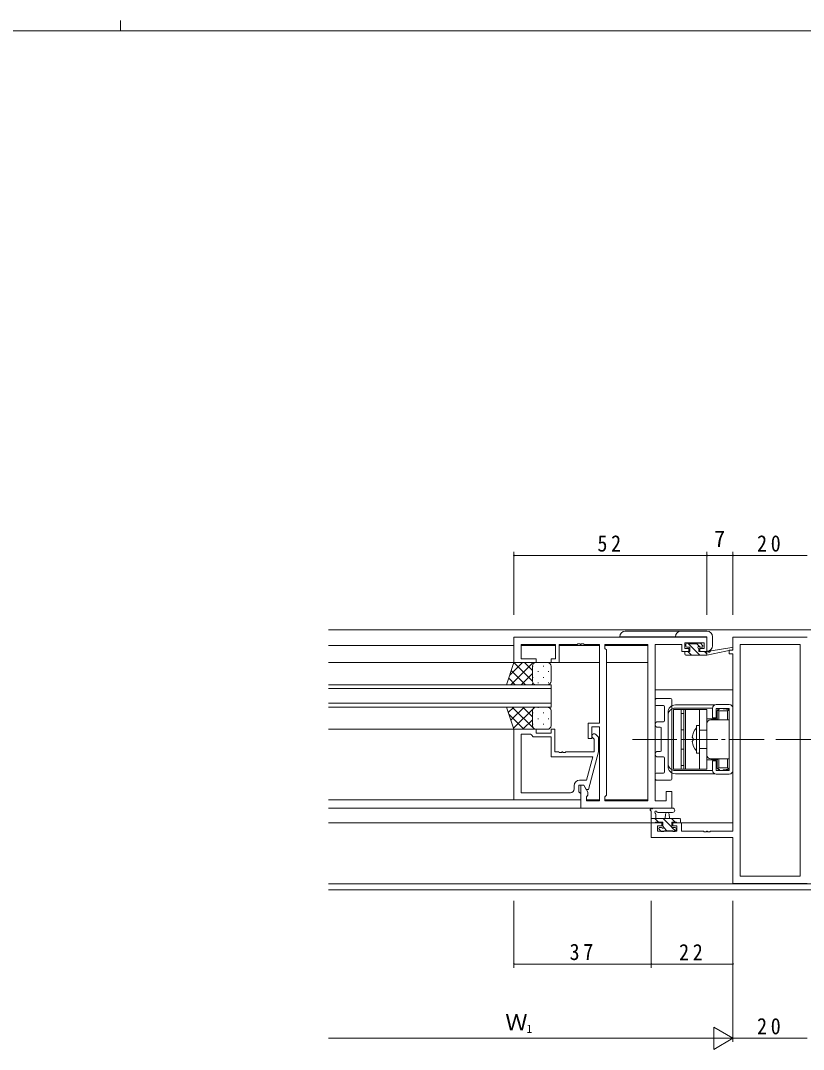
# Model space of a CAD drawing. Units: millimetres on the paper. Extents: x -397 to 397, y -282 to 282.
# Drawn here: x -35.8 to 175.1, y 5 to 282.1 of the extents above; entities that cross this region are included whole.
import ezdxf
from ezdxf.enums import TextEntityAlignment as Align

# ---------------------------------------------------------------- set-up
doc = ezdxf.new("R2010")
doc.units = ezdxf.units.MM
doc.linetypes.add('USER2', pattern=[13, 10, -1, 1, -1])
doc.linetypes.add('USER4', pattern=[4, 3, -1])
for name, color, linetype, lineweight in [('0-1_YKK_ZWAK', 7, 'Continuous', 18), ('0-3_YKK_11', 7, 'Continuous', 18), ('0-4_YKK_12', 2, 'Continuous', 18), ('0-6_YKK_13', 4, 'Continuous', 18), ('0-7_YKK_D', 6, 'Continuous', 18)]:
    doc.layers.add(name, color=color, linetype=linetype, lineweight=lineweight)
doc.styles.add('ＭＳ ゴシック', font='')
doc.styles.get('ＭＳ ゴシック').set_extended_font_data('MS Gothic')

msp = doc.modelspace()

# ---------------------------------------------------------------- linework, layer by layer
at = {"layer": '0-1_YKK_ZWAK'}
for p, q in [((-8.894, 282.1), (-8.894, 279.3)), ((376.092, 279.3), (-393.908, 279.3))]:
    msp.add_line(p, q, dxfattribs=at)
at = {"layer": '0-3_YKK_11'}
for p, q in [((97.12, 116.045), (97.12, 109.245)), ((149.12, 116.045), (97.12, 116.045)), ((99.05, 114.115), (108.32, 114.115)), ((99.05, 110.245), (99.05, 114.115)), ((108.32, 114.115), (108.32, 110.245)), ((109.32, 114.115), (114.162, 114.115)), ((109.32, 109.245), (109.32, 114.115)), ((114.162, 114.115), (114.345, 114.235)), ((114.345, 114.235), (114.895, 114.235)), ((114.895, 114.235), (115.078, 114.115)), ((115.078, 114.115), (115.162, 114.115)), ((115.162, 114.115), (115.345, 114.235)), ((115.345, 114.235), (115.895, 114.235)), ((115.895, 114.235), (116.078, 114.115)), ((116.078, 114.115), (120.12, 114.115)), ((120.12, 114.115), (120.12, 92.945)), ((121.62, 114.115), (121.62, 113.045)), ((133.19, 114.115), (121.62, 114.115)), ((133.19, 71.975), (133.19, 114.115)), ((133.19, 71.975), (133.19, 114.115)), ((135.12, 114.115), (142.32, 114.115)), ((135.12, 71.975), (135.12, 114.115)), ((142.32, 114.115), (142.32, 113.315)), ((143.12, 114.545), (148.32, 114.545)), ((143.12, 113.045), (143.12, 114.545)), ((148.32, 114.545), (148.32, 113.045)), ((149.12, 112.245), (149.12, 116.045)), ((156.12, 116.045), (176.12, 116.045)), ((156.12, 112.545), (156.12, 116.045)), ((158.05, 114.115), (158.05, 51.675)), ((174.19, 114.115), (158.05, 114.115)), ((174.19, 51.675), (174.19, 114.115)), ((174.19, 51.675), (174.19, 114.115)), ((121.62, 113.045), (122.05, 112.615)), ((122.05, 112.615), (122.05, 73.475)), ((142.32, 113.315), (142.32, 112.245)), ((142.32, 112.245), (144.22, 112.245)), ((144.22, 113.045), (143.12, 113.045)), ((144.22, 112.245), (144.22, 113.045)), ((147.22, 113.045), (147.22, 112.245)), ((148.32, 113.045), (147.22, 113.045)), ((147.22, 112.245), (149.12, 112.245)), ((155.12, 112.545), (156.12, 112.545)), ((155.12, 111.545), (155.12, 112.545)), ((156.12, 111.545), (155.12, 111.545)), ((156.12, 63.775), (156.12, 111.545)), ((97.12, 109.245), (103.12, 109.245)), ((103.12, 110.245), (99.05, 110.245)), ((103.12, 109.245), (103.12, 110.245)), ((107.12, 110.245), (107.12, 109.245)), ((108.32, 110.245), (107.12, 110.245)), ((107.12, 109.245), (109.32, 109.245)), ((117.12, 92.945), (117.12, 88.745)), ((120.12, 92.945), (117.12, 92.945)), ((118.12, 91.945), (120.12, 91.945)), ((118.12, 88.745), (118.12, 91.945)), ((120.12, 91.945), (120.12, 71.975)), ((97.12, 91.245), (103.12, 91.245)), ((97.12, 72.245), (97.12, 91.245)), ((99.05, 89.945), (99.05, 74.175)), ((101.62, 89.945), (99.05, 89.945)), ((99.05, 89.945), (99.05, 74.175)), ((101.82, 89.745), (101.62, 89.945)), ((102.32, 89.245), (101.82, 89.745)), ((107.12, 89.245), (102.32, 89.245)), ((103.12, 91.245), (103.12, 90.245)), ((103.12, 90.245), (107.12, 90.245)), ((107.12, 91.245), (108.12, 91.245)), ((107.12, 90.245), (107.12, 91.245)), ((107.12, 83.845), (107.12, 89.245)), ((108.12, 91.245), (108.12, 85.145)), ((117.12, 88.745), (118.12, 88.745)), ((118.72, 88.597), (118.296, 89.021)), ((119.144, 89.87), (119.92, 89.094)), ((119.92, 89.094), (119.92, 85.149)), ((118.72, 85.145), (118.72, 88.597)), ((118.328, 83.845), (107.12, 83.845)), ((108.12, 85.145), (109.162, 85.145)), ((109.162, 85.145), (109.345, 85.025)), ((109.345, 85.025), (109.895, 85.025)), ((109.895, 85.025), (110.078, 85.145)), ((110.078, 85.145), (110.162, 85.145)), ((110.162, 85.145), (110.345, 85.025)), ((110.345, 85.025), (110.895, 85.025)), ((110.895, 85.025), (111.078, 85.145)), ((111.078, 85.145), (118.72, 85.145)), ((116.64, 77.545), (118.328, 83.845)), ((119.92, 85.149), (117.213, 75.045)), ((113.32, 75.175), (113.32, 76.045)), ((114.62, 76.245), (114.62, 74.445)), ((115.92, 76.245), (114.62, 76.245)), ((114.82, 77.545), (116.64, 77.545)), ((115.12, 76.245), (115.12, 70.045)), ((115.92, 76.245), (115.12, 76.245)), ((117.05, 74.288), (115.92, 76.245)), ((116.613, 75.045), (115.92, 76.245)), ((117.213, 75.045), (116.613, 75.045)), ((115.12, 72.245), (97.12, 72.245)), ((99.05, 74.175), (112.32, 74.175)), ((114.62, 74.445), (114.82, 74.245)), ((114.82, 74.245), (115.12, 73.945)), ((115.12, 73.945), (115.12, 72.245)), ((116.62, 73.045), (117.05, 73.475)), ((116.62, 71.975), (116.62, 73.045)), ((117.05, 73.475), (117.05, 74.288)), ((122.05, 73.475), (121.62, 73.045)), ((121.62, 73.045), (121.62, 71.975)), ((138.12, 74.545), (138.12, 71.975)), ((139.62, 74.545), (138.12, 74.545)), ((139.62, 70.045), (139.62, 74.545)), ((115.12, 70.045), (139.62, 70.045)), ((120.12, 71.975), (116.62, 71.975)), ((121.62, 71.975), (133.19, 71.975)), ((138.12, 71.975), (135.12, 71.975)), ((134.12, 66.045), (136.92, 66.045)), ((134.12, 62.145), (134.12, 66.045)), ((135.75, 65.245), (135.75, 63.775)), ((136.92, 65.245), (135.75, 65.245)), ((135.75, 63.775), (141.02, 63.775)), ((136.92, 66.045), (136.92, 65.245)), ((139.92, 66.045), (142.22, 66.045)), ((139.92, 65.245), (139.92, 66.045)), ((141.02, 65.245), (139.92, 65.245)), ((141.02, 63.775), (141.02, 65.245)), ((142.22, 66.045), (142.22, 63.775)), ((142.22, 63.775), (148.162, 63.775)), ((148.162, 63.775), (148.345, 63.655)), ((148.895, 63.655), (149.078, 63.775)), ((149.078, 63.775), (149.162, 63.775)), ((149.162, 63.775), (149.345, 63.655)), ((149.895, 63.655), (150.078, 63.775)), ((150.078, 63.775), (156.12, 63.775)), ((156.12, 62.145), (134.12, 62.145)), ((148.345, 63.655), (148.895, 63.655)), ((149.345, 63.655), (149.895, 63.655)), ((156.12, 49.745), (156.12, 62.145)), ((158.05, 51.675), (174.19, 51.675)), ((176.12, 49.745), (156.12, 49.745))]:
    msp.add_line(p, q, dxfattribs=at)
for centre, radius, start, end in [((118.72, 89.445), 0.6, 44.99999, 225.00001), ((112.32, 75.175), 1, 270.00001, 359.99999), ((114.82, 76.045), 1.5, 90.00001, 179.99999)]:
    msp.add_arc(centre, radius, start, end, dxfattribs=at)
at = {"layer": '0-4_YKK_12'}
for p, q in [((47.12, 118.045), (285.12, 118.045)), ((47.12, 113.845), (97.12, 113.845)), ((108.318, 113.845), (99.051, 113.845)), ((120.118, 113.845), (109.321, 113.845)), ((133.19, 113.845), (121.621, 113.845)), ((120.12, 109.245), (47.12, 109.245)), ((133.19, 109.245), (122.05, 109.245)), ((47.12, 103.245), (107.12, 103.245)), ((107.12, 103.245), (107.12, 97.245)), ((107.12, 102.245), (47.12, 102.245)), ((156.12, 101.845), (135.12, 101.845)), ((47.12, 98.245), (107.12, 98.245)), ((107.12, 97.245), (47.12, 97.245)), ((47.12, 91.245), (97.62, 91.245)), ((47.12, 72.245), (115.12, 72.245)), ((120.118, 72.245), (116.621, 72.245)), ((133.19, 72.245), (121.621, 72.245)), ((47.12, 70.045), (115.42, 70.045)), ((47.12, 66.045), (137.22, 66.045)), ((156.12, 66.045), (139.62, 66.045)), ((285.12, 49.675), (47.12, 49.675)), ((285.12, 48.045), (47.12, 48.045))]:
    msp.add_line(p, q, dxfattribs=at)
at = {"layer": '0-6_YKK_13'}
for p, q in [((127.122, 117.665), (149.122, 117.665)), ((149.122, 116.165), (125.622, 116.165)), ((143.42, 113.645), (143.42, 114.145)), ((143.72, 114.445), (144.22, 114.445)), ((143.97, 114.445), (147.17, 111.245)), ((144.42, 114.245), (146.42, 114.245)), ((146.415, 114.245), (147.305, 113.355)), ((146.62, 114.445), (147.22, 114.445)), ((147.432, 114.357), (147.932, 113.857)), ((149.122, 112.265), (149.122, 116.165)), ((150.622, 116.165), (150.622, 113.765)), ((143.12, 111.545), (143.12, 111.945)), ((143.42, 112.245), (144.52, 112.245)), ((143.42, 111.245), (149.118, 111.245)), ((143.925, 112.245), (144.925, 111.245)), ((147.72, 113.345), (147.381, 113.345)), ((148.415, 112.245), (149.118, 111.542)), ((149.118, 111.245), (155.879, 112.652)), ((149.118, 112.245), (149.205, 112.259)), ((149.118, 111.245), (149.118, 112.245)), ((150.232, 112.419), (155.774, 113.242)), ((95.12, 103.245), (97.12, 109.245)), ((99.423, 109.245), (95.968, 105.79)), ((102.252, 109.245), (96.252, 103.245)), ((102.12, 104.225), (97.115, 109.23)), ((97.12, 109.245), (103.12, 109.245)), ((102.12, 107.054), (99.928, 109.245)), ((102.12, 108.245), (102.12, 104.245)), ((102.12, 108.245), (102.12, 104.245)), ((102.21, 108.325), (102.21, 108.125)), ((102.807, 109.195), (102.756, 109.245)), ((106.12, 109.245), (103.12, 109.245)), ((105.04, 108.325), (105.04, 108.125)), ((107.12, 104.245), (107.12, 108.245)), ((100.271, 103.245), (96.408, 107.109)), ((102.12, 106.285), (99.08, 103.245)), ((102.21, 105.295), (102.21, 105.095)), ((103.625, 106.91), (103.625, 106.71)), ((105.04, 105.295), (105.04, 105.095)), ((106.455, 106.91), (106.455, 106.71)), ((103.12, 103.245), (95.12, 103.245)), ((97.443, 103.245), (95.701, 104.988)), ((102.315, 103.652), (101.908, 103.245)), ((103.1, 103.245), (103.099, 103.246)), ((103.12, 103.245), (106.12, 103.245)), ((103.625, 103.88), (103.625, 103.68)), ((106.455, 103.88), (106.455, 103.68)), ((95.12, 97.245), (97.12, 91.245)), ((103.12, 97.245), (95.12, 97.245)), ((97.043, 97.245), (95.601, 95.803)), ((99.871, 97.245), (96.308, 93.682)), ((102.652, 91.245), (96.652, 97.245)), ((102.7, 97.245), (97.015, 91.56)), ((102.12, 94.605), (99.48, 97.245)), ((102.513, 97.04), (102.308, 97.245)), ((103.12, 97.245), (106.12, 97.245)), ((103.625, 97.01), (103.625, 97.21)), ((106.455, 97.01), (106.455, 97.188)), ((135.12, 98.115), (135.12, 99.045)), ((135.62, 99.545), (139.32, 99.545)), ((137.39, 97.615), (135.62, 97.615)), ((137.69, 93.595), (137.69, 97.315)), ((139.62, 99.245), (139.62, 77.845)), ((140.62, 97.795), (151.184, 97.795)), ((155.12, 97.895), (151.62, 97.895)), ((99.823, 91.245), (95.768, 95.3)), ((102.12, 92.245), (102.12, 96.245)), ((102.12, 92.245), (102.12, 96.245)), ((102.21, 95.595), (102.21, 95.795)), ((105.04, 95.595), (105.04, 95.795)), ((107.12, 96.245), (107.12, 92.245)), ((138.62, 95.795), (138.62, 81.295)), ((140.12, 96.545), (140.12, 80.545)), ((143.32, 96.545), (140.12, 96.545)), ((140.62, 96.945), (150.631, 96.945)), ((142.12, 80.545), (142.12, 96.545)), ((142.92, 95.545), (142.12, 95.545)), ((142.12, 95.545), (142.12, 81.545)), ((142.92, 96.545), (142.92, 80.545)), ((149.12, 96.545), (142.92, 96.545)), ((142.92, 81.545), (142.92, 95.545)), ((143.32, 80.545), (143.32, 96.545)), ((147.12, 80.545), (147.12, 96.545)), ((149.12, 80.545), (149.12, 96.545)), ((150.62, 94.295), (150.62, 96.895)), ((150.62, 94.295), (151.62, 94.295)), ((151.62, 96.895), (151.62, 94.295)), ((151.62, 96.895), (155.12, 96.895)), ((151.82, 94.045), (151.82, 95.995)), ((152.32, 96.195), (152.025, 96.49)), ((152.32, 96.195), (154.62, 96.195)), ((152.32, 93.795), (152.32, 96.195)), ((153.52, 96.895), (152.52, 96.895)), ((152.52, 96.895), (152.52, 96.695)), ((153.52, 96.895), (153.52, 96.795)), ((154.32, 96.795), (153.52, 96.795)), ((154.32, 96.695), (154.32, 96.795)), ((154.42, 96.695), (154.32, 96.695)), ((154.62, 96.195), (154.915, 96.49)), ((154.62, 96.195), (154.62, 93.795)), ((155.12, 80.195), (155.12, 96.895)), ((155.12, 81.095), (155.12, 95.995)), ((156.12, 80.195), (156.12, 96.895)), ((102.12, 93.837), (99.528, 91.245)), ((102.21, 92.565), (102.21, 92.765)), ((102.541, 91.43), (102.356, 91.245)), ((103.625, 93.98), (103.625, 94.18)), ((105.04, 92.565), (105.04, 92.765)), ((106.455, 93.98), (106.455, 94.18)), ((135.87, 93.295), (137.39, 93.295)), ((136.52, 91.795), (135.87, 91.795)), ((136.82, 85.595), (136.82, 91.495)), ((146.32, 92.295), (146.32, 84.795)), ((147.125, 92.295), (146.32, 92.295)), ((147.12, 91.045), (147.12, 92.295)), ((151.82, 94.045), (149.12, 94.045)), ((149.12, 92.795), (149.12, 84.295)), ((150.12, 93.795), (155.12, 93.795)), ((150.62, 94.045), (150.62, 93.795)), ((150.62, 94.045), (150.87, 93.795)), ((151.82, 94.045), (152.07, 93.795)), ((97.12, 91.245), (103.12, 91.245)), ((106.12, 91.245), (103.12, 91.245)), ((145.122, 89.093), (145.42, 88.795)), ((138.62, 88.545), (140.12, 88.545)), ((147.12, 84.795), (147.12, 86.045)), ((135.87, 85.295), (136.52, 85.295)), ((137.39, 83.795), (135.87, 83.795)), ((137.69, 79.775), (137.69, 83.495)), ((146.32, 84.795), (147.125, 84.795)), ((150.12, 83.295), (155.12, 83.295)), ((150.62, 83.295), (150.62, 83.045)), ((150.87, 83.295), (150.62, 83.045)), ((151.82, 83.045), (152.07, 83.295)), ((152.32, 83.295), (152.32, 80.895)), ((154.62, 83.295), (154.62, 80.895)), ((140.12, 80.545), (143.32, 80.545)), ((142.12, 81.545), (142.92, 81.545)), ((142.92, 80.545), (149.12, 80.545)), ((151.82, 83.045), (149.12, 83.045)), ((150.62, 82.795), (151.62, 82.795)), ((150.62, 80.195), (150.62, 82.795)), ((151.62, 82.795), (151.62, 80.195)), ((151.82, 81.095), (151.82, 83.045)), ((152.32, 80.895), (152.025, 80.6)), ((152.32, 80.895), (154.62, 80.895)), ((152.52, 80.195), (152.52, 80.395)), ((154.42, 80.395), (154.32, 80.395)), ((154.32, 80.395), (154.32, 80.295)), ((154.62, 80.895), (154.915, 80.6)), ((135.12, 78.045), (135.12, 78.975)), ((135.62, 79.475), (137.39, 79.475)), ((140.62, 80.145), (150.631, 80.145)), ((140.62, 79.295), (151.184, 79.295)), ((151.62, 80.195), (155.12, 80.195)), ((151.62, 79.195), (155.12, 79.195)), ((153.52, 80.195), (152.52, 80.195)), ((153.52, 80.195), (153.52, 80.295)), ((154.32, 80.295), (153.52, 80.295)), ((139.32, 77.545), (135.62, 77.545)), ((139.848, 70.045), (134.685, 70.045)), ((134.12, 66.345), (134.12, 69.026)), ((134.12, 67.245), (141.72, 67.245)), ((136.043, 66.245), (135.043, 67.245)), ((135.32, 68.426), (135.32, 67.245)), ((139.848, 68.845), (135.887, 68.843)), ((139.62, 64.914), (137.288, 67.245)), ((137.82, 67.245), (137.922, 68.39)), ((139.02, 67.245), (138.918, 68.39)), ((140.533, 66.245), (139.533, 67.245)), ((142.013, 67.011), (141.786, 67.238)), ((142.02, 66.945), (142.02, 66.345)), ((135.02, 66.045), (134.42, 66.045)), ((136.708, 63.833), (136.208, 64.333)), ((136.42, 64.845), (136.759, 64.845)), ((137.52, 63.745), (136.92, 63.745)), ((138.343, 63.945), (137.469, 64.82)), ((139.82, 63.945), (137.72, 63.945)), ((140.716, 63.818), (139.688, 64.845)), ((140.52, 63.745), (140.02, 63.745)), ((140.82, 64.545), (140.82, 64.045)), ((141.72, 66.045), (141.12, 66.045))]:
    msp.add_line(p, q, dxfattribs=at)
at = {"layer": '0-6_YKK_13', "linetype": 'USER4'}
for p, q in [((142.92, 91.145), (142.12, 91.145)), ((147.12, 91.045), (149.12, 91.045)), ((142.92, 85.945), (142.12, 85.945)), ((147.12, 86.045), (149.12, 86.045))]:
    msp.add_line(p, q, dxfattribs=at)
at = {"layer": '0-6_YKK_13', "linetype": 'USER2'}
for p, q in [((129.039, 88.545), (164.529, 88.545)), ((203.2, 88.545), (167.711, 88.545))]:
    msp.add_line(p, q, dxfattribs=at)
at = {"layer": '0-6_YKK_13'}
for points in [[(144.52, 112.245), (144.52, 113.345), (143.72, 113.345)], [(146.92, 112.884), (146.92, 112.245), (149.118, 112.245)], [(145.122, 87.998), (145.42, 88.295), (145.42, 88.795)], [(137.22, 65.306), (137.22, 66.245), (135.22, 66.245)], [(140.92, 66.245), (139.62, 66.245), (139.62, 64.845), (140.52, 64.845)]]:
    msp.add_lwpolyline(points, dxfattribs=at)
for centre, radius, start, end in [((127.122, 116.165), 1.5, 90, 180), ((142.122, 116.165), 1.5, 90, 180), ((149.122, 116.165), 1.5, 0, 90), ((143.72, 114.145), 0.3, 90, 180), ((143.72, 113.645), 0.3, 180, 270), ((144.22, 114.245), 0.2, 0, 90), ((146.62, 114.245), 0.2, 90, 180), ((146.92, 113.345), 0.25, 33.05573, 236.94427), ((147.22, 114.145), 0.3, 45, 90), ((147.72, 113.645), 0.3, 270, 45), ((149.122, 113.765), 1.5, 270, 0), ((143.42, 111.945), 0.3, 90, 180), ((143.42, 111.545), 0.3, 180, 270), ((146.62, 112.884), 0.3, 0, 56.94427), ((147.381, 113.645), 0.3, 213.05573, 270), ((149.253, 111.963), 0.3, 39.19754, 99.19754), ((149.718, 112.342), 0.3, 219.19754, 338.44936), ((150.276, 112.122), 0.3, 98.44936, 158.44936), ((155.818, 112.945), 0.3, 281.74981, 98.44936), ((103.12, 108.245), 1, 90.0001, 180.0001), ((103.12, 108.245), 1, 90.0001, 180.0001), ((106.12, 108.245), 1, 0.0001, 90.0001), ((103.12, 104.245), 1, 180.0001, 270.0001), ((103.12, 104.245), 1, 180.0001, 270.0001), ((106.12, 104.245), 1, 270.0001, 0.0001), ((103.12, 96.245), 1, 89.9999, 179.9999), ((103.12, 96.245), 1, 89.9999, 179.9999), ((106.12, 96.245), 1, 359.9999, 89.9999), ((135.62, 99.045), 0.5, 90, 180), ((135.62, 98.115), 0.5, 180, 270), ((137.39, 97.315), 0.3, 360, 90), ((140.62, 95.795), 2, 90, 180), ((139.32, 99.245), 0.3, 0, 90), ((151.62, 96.895), 1, 90, 180), ((155.12, 96.895), 1, 0, 90), ((140.62, 94.945), 2, 90, 180), ((152.52, 95.995), 0.7, 90, 180), ((154.42, 95.995), 0.7, 0, 90), ((103.12, 92.245), 1, 179.9999, 269.9999), ((103.12, 92.245), 1, 179.9999, 269.9999), ((106.12, 92.245), 1, 269.9999, 359.9999), ((135.87, 92.545), 0.75, 90, 270), ((136.52, 91.495), 0.3, 0, 90), ((137.39, 93.595), 0.3, 270, 0), ((149.7, 88.545), 4.61, 137.15439, 173.18067), ((150.12, 92.795), 1, 90, 180), ((149.7, 88.545), 4.61, 186.81933, 222.84561), ((135.87, 84.545), 0.75, 90, 270), ((136.52, 85.595), 0.3, 270, 360), ((137.39, 83.495), 0.3, 360, 90), ((150.12, 84.295), 1, 180, 270), ((140.62, 82.145), 2, 180, 270), ((140.62, 81.295), 2, 180, 270), ((152.52, 81.095), 0.7, 180, 270), ((154.42, 81.095), 0.7, 270, 0), ((135.62, 78.975), 0.5, 90, 180), ((135.62, 78.045), 0.5, 180, 270), ((137.39, 79.775), 0.3, 270, 0), ((139.32, 77.845), 0.3, 270, 0), ((151.62, 80.195), 1, 180, 270), ((155.12, 80.195), 1, 270, 0), ((134.12, 69.545), 0.3, 79.47122, 240), ((133.82, 69.026), 0.3, 0, 60), ((134.229, 70.135), 0.3, 259.47122, 319.47122), ((134.685, 69.745), 0.3, 90, 139.47122), ((139.847, 69.445), 0.6, 270.04023, 90.04023), ((135.32, 68.945), 0.3, 19.18976, 240), ((135.02, 68.426), 0.3, 0, 60), ((135.886, 69.143), 0.3, 199.18976, 270.04023), ((138.42, 68.345), 0.5, 5.09207, 174.90793), ((141.72, 66.945), 0.3, 0, 90), ((134.42, 66.345), 0.3, 180, 270), ((135.02, 66.245), 0.2, 270, 0), ((136.42, 64.545), 0.3, 90, 225), ((136.92, 64.045), 0.3, 225, 270), ((136.759, 64.545), 0.3, 33.05573, 90), ((137.22, 64.845), 0.25, 213.05573, 56.94427), ((137.52, 65.306), 0.3, 180, 236.94427), ((137.52, 63.945), 0.2, 270, 0), ((140.02, 63.945), 0.2, 180, 270), ((140.52, 64.545), 0.3, 0, 90), ((140.52, 64.045), 0.3, 270, 0), ((141.12, 66.245), 0.2, 180, 270), ((141.72, 66.345), 0.3, 270, 0)]:
    msp.add_arc(centre, radius, start, end, dxfattribs=at)
at = {"layer": '0-7_YKK_D'}
for p, q in [((97.12, 122.045), (97.12, 139.045)), ((149.12, 122.045), (149.12, 139.045)), ((149.122, 122.045), (149.122, 139.045)), ((156.12, 122.045), (156.12, 139.045)), ((156.12, 122.045), (156.12, 139.045)), ((149.12, 138.045), (97.12, 138.045)), ((149.122, 138.045), (156.12, 138.045)), ((156.12, 138.045), (176.12, 138.045)), ((97.12, 45.045), (97.12, 27.045)), ((134.12, 45.045), (134.12, 27.045)), ((134.12, 45.045), (134.12, 27.045)), ((156.12, 45.045), (156.12, 27.045)), ((156.12, 45.045), (156.12, 7.045)), ((156.12, 45.045), (156.12, 7.045)), ((134.12, 28.045), (97.12, 28.045)), ((156.12, 28.045), (134.12, 28.045)), ((150.924, 11.045), (150.924, 5.045)), ((156.12, 8.045), (150.924, 11.045)), ((47.12, 8.045), (150.12, 8.045)), ((156.12, 8.045), (145.728, 8.045)), ((156.12, 8.045), (150.924, 5.045)), ((176.12, 8.045), (156.12, 8.045))]:
    msp.add_line(p, q, dxfattribs=at)
for centre, start, end in [((97.12, 138.045), 0, 180), ((97.12, 138.045), 180, 0), ((149.12, 138.045), 0, 180), ((149.12, 138.045), 180, 0), ((149.122, 138.045), 0, 180), ((149.122, 138.045), 180, 0), ((156.12, 138.045), 0, 180), ((156.12, 138.045), 0, 180), ((156.12, 138.045), 180, 0), ((156.12, 138.045), 180, 0), ((97.12, 28.045), 0, 180), ((97.12, 28.045), 180, 0), ((134.12, 28.045), 0, 180), ((134.12, 28.045), 0, 180), ((134.12, 28.045), 180, 0), ((134.12, 28.045), 180, 0), ((156.12, 28.045), 0, 180), ((156.12, 28.045), 180, 0)]:
    msp.add_arc(centre, 0.106, start, end, dxfattribs=at)

# ---------------------------------------------------------------- texts
at = {"layer": '0-7_YKK_D', "color": 7, "style": 'ＭＳ ゴシック'}
for s, height, p in [('7', 4.399, (151.021, 139.045)), ('Ｗ', 4.399, (94.78, 8.845)), ('1', 2.199, (100.54, 8.845))]:
    msp.add_text(s, height=height, dxfattribs=at).set_placement(p, align=Align.BOTTOM_LEFT)
at = {"layer": '0-7_YKK_D', "color": 7, "char_height": 4.399, "attachment_point": 7, "style": 'ＭＳ ゴシック'}
for s, insert in [('\\T1.37;\\W0.9;52', (119.6, 139.045)), ('\\T1.37;\\W0.9;20', (162.6, 139.045)), ('\\T1.37;\\W0.9;37', (112.1, 29.045)), ('\\T1.37;\\W0.9;22', (141.6, 29.045)), ('\\T1.37;\\W0.9;20', (162.6, 9.045))]:
    msp.add_mtext(s, dxfattribs=dict(at, insert=insert))

doc.saveas('drawing.dxf')
